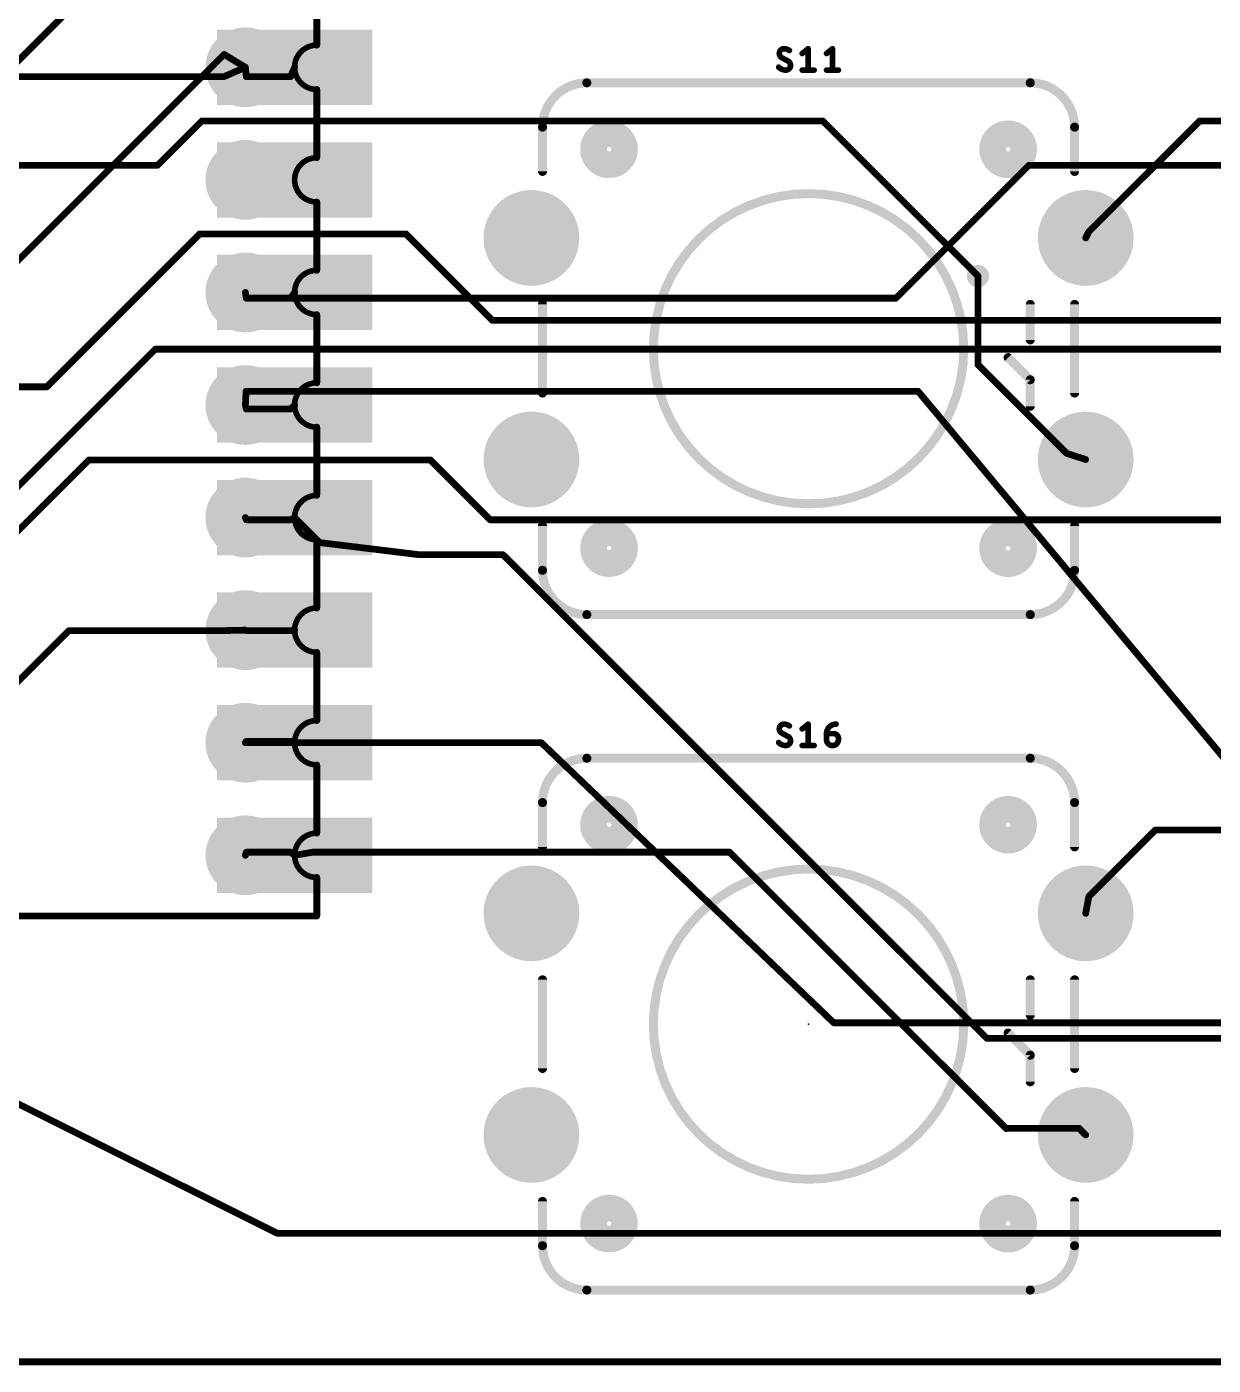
# Model space of a CAD drawing. Extents: x -3 to 125, y 0 to 62.
# Drawn here: x 25.55 to 52.31, y -0.08 to 30.12 of the extents above; entities that cross this region are included whole.
import ezdxf

# ---------------------------------------------------------------- set-up
doc = ezdxf.new("R2010")
doc.units = 0
for name, color, linetype in [('1', 12, 'CONTINUOUS'), ('16', 132, 'CONTINUOUS'), ('17', 122, 'CONTINUOUS'), ('18', 122, 'CONTINUOUS'), ('20', 31, 'CONTINUOUS'), ('21', 251, 'CONTINUOUS'), ('23', 53, 'CONTINUOUS'), ('25', 251, 'CONTINUOUS'), ('51', 251, 'CONTINUOUS')]:
    doc.layers.add(name, color=color, linetype=linetype)

# ---------------------------------------------------------------- blocks, each defined once
blk = doc.blocks.new('ROUNDP')
at = {"const_width": 0.5}
blk.add_lwpolyline([(0, -0.25, 1), (0, 0.25, 1), (0, -0.25)], format="xyb", dxfattribs=at)
blk = doc.blocks.new('RECT')
blk.add_solid([(-0.5, -0.5), (0.5, -0.5), (-0.5, 0.5), (0.5, 0.5)])
blk = doc.blocks.new('ROUNDV')
at = {"const_width": 0.5}
blk.add_lwpolyline([(0, -0.25, 1), (0, 0.25, 1), (0, -0.25)], format="xyb", dxfattribs=at)

msp = doc.modelspace()

# ---------------------------------------------------------------- linework, layer by layer
at = {"layer": '1', "const_width": 0.1524}
for points in [[(30, 29), (14, 29)], [(30, 29), (30.48, 29.21)], [(30.5, 29), (30.48, 29.21)], [(31.5, 29), (30.5, 29)], [(31.5, 29), (31.59, 29.21)], [(29.5, 28), (28.5, 27)], [(43.5, 28), (29.5, 28)], [(47, 24.5), (43.5, 28)], [(52, 28), (49.5, 25.5)], [(64.5, 28), (52, 28)], [(28.5, 27), (13, 27)], [(29.45, 25.45), (26, 22)], [(34.1, 25.45), (29.45, 25.45)], [(36.05, 23.5), (34.1, 25.45)], [(49.5, 25.5), (49.43, 25.36)], [(30.5, 24), (30.48, 24.13)], [(31.5, 24), (31.59, 24.13)], [(31.5, 24), (30.5, 24)], [(79.3, 23.5), (36.05, 23.5)], [(28.45, 22.85), (25.1, 19.5)], [(76.7, 22.85), (28.45, 22.85)], [(26, 22), (13, 22)], [(30.5, 21.5), (30.48, 21.59)], [(31.5, 21.5), (30.5, 21.5)], [(31.5, 21.5), (31.59, 21.59)], [(26.95, 20.35), (20.35, 13.75)], [(34.65, 20.35), (26.95, 20.35)], [(36, 19), (34.65, 20.35)], [(30.5, 19), (30.48, 19.05)], [(31.5, 19), (30.5, 19)], [(31.5, 19), (31.59, 19.05)], [(32.1539, 18.4861), (31.59, 19.05)], [(64.2778, 19), (36, 19)], [(34.3861, 18.2139), (32.1539, 18.4861)], [(36.2861, 18.2139), (34.3861, 18.2139)], [(47.2, 7.3), (36.2861, 18.2139)], [(26.5, 16.5), (22, 12)], [(30, 16.5), (26.5, 16.5)], [(30, 16.5), (30.48, 16.51)], [(30.5, 16.5), (30.48, 16.51)], [(31.5, 16.5), (30.5, 16.5)], [(31.5, 16.5), (31.59, 16.51)], [(30.5, 14), (30.48, 13.97)], [(31.5, 14), (30.5, 14)], [(31.5, 14), (31.59, 13.97)], [(51, 12), (49.5, 10.5)], [(65.5, 12), (51, 12)], [(30.5, 11.5), (30.48, 11.43)], [(31.5, 11.5), (30.5, 11.5)], [(31.5, 11.5), (31.59, 11.43)], [(32, 11.5), (31.59, 11.43)], [(41.4, 11.5), (32, 11.5)], [(47.6375, 5.2625), (41.4, 11.5)], [(49.5, 10.5), (49.43, 10.12)], [(80.2, 7.3), (47.2, 7.3)], [(47.6354, 5.27), (47.6375, 5.2625)], [(49.28, 5.27), (47.6354, 5.27)], [(49.28, 5.27), (49.43, 5.12)], [(0, 0), (125, 0)]]:
    msp.add_lwpolyline(points, dxfattribs=at)
at = {"layer": '1', "const_width": 0.0762}
for points in [[(29.9847, 29.0349, 1), (30.0153, 28.9651)], [(30, 28.9619, 1), (30, 29.0381)], [(30.5179, 29.2136, 1), (30.4421, 29.2064)], [(30.5, 29.0381, 1), (30.5, 28.9619)], [(30.4621, 28.9964, 1), (30.5379, 29.0036)], [(30.4953, 29.1751, 1), (30.4647, 29.2449)], [(31.465, 29.015, 1), (31.535, 28.985)], [(31.5, 28.9619, 1), (31.5, 29.0381)], [(31.625, 29.195, 1), (31.555, 29.225)], [(29.5, 28.0381, 1), (29.5, 27.9619)], [(29.5269, 27.9731, 1), (29.4731, 28.0269)], [(43.5269, 28.0269, 1), (43.4731, 27.9731)], [(43.5, 27.9619, 1), (43.5, 28.0381)], [(52, 28.0381, 1), (52, 27.9619)], [(52.0269, 27.9731, 1), (51.9731, 28.0269)], [(28.4731, 27.0269, 1), (28.5269, 26.9731)], [(28.5, 26.9619, 1), (28.5, 27.0381)], [(29.45, 25.4881, 1), (29.45, 25.4119)], [(29.4769, 25.4231, 1), (29.4231, 25.4769)], [(34.1269, 25.4769, 1), (34.0731, 25.4231)], [(34.1, 25.4119, 1), (34.1, 25.4881)], [(49.3959, 25.377, 1), (49.4641, 25.343)], [(49.4731, 25.5269, 1), (49.5269, 25.4731)], [(49.5341, 25.483, 1), (49.4659, 25.517)], [(46.9731, 24.4731, 1), (47.0269, 24.5269)], [(30.5177, 24.1358, 1), (30.4423, 24.1242)], [(31.6213, 24.1083, 1), (31.5587, 24.1517)], [(30.5, 24.0381, 1), (30.5, 23.9619)], [(30.4623, 23.9942, 1), (30.5377, 24.0058)], [(31.4687, 24.0217, 1), (31.5313, 23.9783)], [(31.5, 23.9619, 1), (31.5, 24.0381)], [(36.05, 23.5381, 1), (36.05, 23.4619)], [(36.0231, 23.4731, 1), (36.0769, 23.5269)], [(28.45, 22.8881, 1), (28.45, 22.8119)], [(28.4769, 22.8231, 1), (28.4231, 22.8769)], [(25.9731, 22.0269, 1), (26.0269, 21.9731)], [(26, 21.9619, 1), (26, 22.0381)], [(30.5172, 21.5983, 1), (30.4428, 21.5817)], [(30.5, 21.5381, 1), (30.5, 21.4619)], [(30.4628, 21.4917, 1), (30.5372, 21.5083)], [(31.4731, 21.5269, 1), (31.5269, 21.4731)], [(31.5, 21.4619, 1), (31.5, 21.5381)], [(31.6169, 21.5631, 1), (31.5631, 21.6169)], [(26.95, 20.3881, 1), (26.95, 20.3119)], [(26.9769, 20.3231, 1), (26.9231, 20.3769)], [(34.6769, 20.3769, 1), (34.6231, 20.3231)], [(34.65, 20.3119, 1), (34.65, 20.3881)], [(30.5154, 19.0641, 1), (30.4446, 19.0359)], [(30.5, 19.0381, 1), (30.5, 18.9619)], [(30.4646, 18.9859, 1), (30.5354, 19.0141)], [(31.4815, 19.0333, 1), (31.5185, 18.9667)], [(31.5, 18.9619, 1), (31.5, 19.0381)], [(31.6169, 19.0769, 1), (31.5631, 19.0231)], [(31.6085, 19.0167, 1), (31.5715, 19.0833)], [(36, 19.0381, 1), (36, 18.9619)], [(35.9731, 18.9731, 1), (36.0269, 19.0269)], [(32.1585, 18.5239, 1), (32.1493, 18.4483)], [(32.1269, 18.4592, 1), (32.1808, 18.5131)], [(34.3861, 18.252, 1), (34.3861, 18.1758)], [(34.3815, 18.1761, 1), (34.3907, 18.2517)], [(36.3131, 18.2408, 1), (36.2592, 18.1869)], [(36.2861, 18.1758, 1), (36.2861, 18.252)], [(26.5, 16.5381, 1), (26.5, 16.4619)], [(26.5269, 16.4731, 1), (26.4731, 16.5269)], [(29.9992, 16.5381, 1), (30.0008, 16.4619)], [(30, 16.4619, 1), (30, 16.5381)], [(30.497, 16.5441, 1), (30.463, 16.4759)], [(30.5, 16.5381, 1), (30.5, 16.4619)], [(30.4808, 16.4719, 1), (30.4792, 16.5481)], [(30.483, 16.4659, 1), (30.517, 16.5341)], [(31.4958, 16.5379, 1), (31.5042, 16.4621)], [(31.5, 16.4619, 1), (31.5, 16.5381)], [(31.5942, 16.4721, 1), (31.5858, 16.5479)], [(30.4483, 13.9911, 1), (30.5117, 13.9489)], [(30.5, 14.0381, 1), (30.5, 13.9619)], [(30.5317, 13.9789, 1), (30.4683, 14.0211)], [(31.512, 14.0361, 1), (31.488, 13.9639)], [(31.5, 13.9619, 1), (31.5, 14.0381)], [(31.578, 13.9339, 1), (31.602, 14.0061)], [(51, 12.0381, 1), (51, 11.9619)], [(51.0269, 11.9731, 1), (50.9731, 12.0269)], [(30.4434, 11.4405, 1), (30.5166, 11.4195)], [(30.5, 11.5381, 1), (30.5, 11.4619)], [(30.5366, 11.4895, 1), (30.4634, 11.5105)], [(31.5234, 11.5301, 1), (31.4766, 11.4699)], [(31.5, 11.4619, 1), (31.5, 11.5381)], [(31.5836, 11.4676, 1), (31.5964, 11.3924)], [(31.5666, 11.3999, 1), (31.6134, 11.4601)], [(32, 11.5381, 1), (32, 11.4619)], [(32.0064, 11.4624, 1), (31.9936, 11.5376)], [(41.4269, 11.5269, 1), (41.3731, 11.4731)], [(41.4, 11.4619, 1), (41.4, 11.5381)], [(49.5375, 10.4931, 1), (49.4625, 10.5069)], [(49.4731, 10.5269, 1), (49.5269, 10.4731)], [(49.3925, 10.1269, 1), (49.4675, 10.1131)], [(47.2, 7.3381, 1), (47.2, 7.2619)], [(47.1731, 7.2731, 1), (47.2269, 7.3269)], [(47.6721, 5.2802, 1), (47.5987, 5.2598)], [(47.6354, 5.3081, 1), (47.6354, 5.2319)], [(47.6008, 5.2522, 1), (47.6742, 5.2727)], [(47.6106, 5.2355, 1), (47.6645, 5.2894)], [(49.3069, 5.2969, 1), (49.2531, 5.2431)], [(49.28, 5.2319, 1), (49.28, 5.3081)], [(49.4031, 5.0931, 1), (49.4569, 5.1469)]]:
    msp.add_lwpolyline(points, format="xyb", dxfattribs=at)
at = {"layer": '16', "const_width": 0.1524}
for points in [[(13.8, 17.8), (30, 34)], [(30, 29.5), (17, 16.5)], [(30, 29.5), (30.48, 29.21)], [(48.15, 27), (45.15, 24)], [(95, 27), (48.15, 27)], [(47, 22.5), (47, 24.5)], [(30.5, 24), (30.48, 24.13)], [(45.15, 24), (30.5, 24)], [(49, 20.5), (47, 22.5)], [(30.4951, 21.9), (30.48, 21.59)], [(45.65, 21.9), (30.4951, 21.9)], [(56.7333, 8.6), (45.65, 21.9)], [(49, 20.5), (49.43, 20.36)], [(37.1543, 13.97), (30.48, 13.97)], [(43.7489, 7.65), (37.1543, 13.97)], [(31.2, 2.9), (17, 10)], [(63.35, 7.65), (43.7489, 7.65)], [(98.75, 2.9), (31.2, 2.9)], [(0, 0), (125, 0)]]:
    msp.add_lwpolyline(points, dxfattribs=at)
at = {"layer": '16', "const_width": 0.0762}
for points in [[(30.0197, 29.5326, 1), (29.9803, 29.4674)], [(30.0269, 29.4731, 1), (29.9731, 29.5269)], [(30.4603, 29.1774, 1), (30.4997, 29.2426)], [(48.15, 27.0381, 1), (48.15, 26.9619)], [(48.1769, 26.9731, 1), (48.1231, 27.0269)], [(47.0381, 24.5, 1), (46.9619, 24.5)], [(30.5177, 24.1358, 1), (30.4423, 24.1242)], [(30.5, 24.0381, 1), (30.5, 23.9619)], [(30.4623, 23.9942, 1), (30.5377, 24.0058)], [(45.1231, 24.0269, 1), (45.1769, 23.9731)], [(45.15, 23.9619, 1), (45.15, 24.0381)], [(46.9619, 22.5, 1), (47.0381, 22.5)], [(47.0269, 22.5269, 1), (46.9731, 22.4731)], [(30.4951, 21.9381, 1), (30.4951, 21.8619)], [(30.5332, 21.8981, 1), (30.4571, 21.9019)], [(45.6793, 21.9244, 1), (45.6207, 21.8756)], [(45.65, 21.8619, 1), (45.65, 21.9381)], [(30.4419, 21.5919, 1), (30.5181, 21.5881)], [(49.0118, 20.5362, 1), (48.9882, 20.4638)], [(48.9731, 20.4731, 1), (49.0269, 20.5269)], [(49.4182, 20.3238, 1), (49.4418, 20.3962)], [(30.48, 14.0081, 1), (30.48, 13.9319)], [(37.1806, 13.9975, 1), (37.1279, 13.9425)], [(37.1543, 13.9319, 1), (37.1543, 14.0081)], [(43.7489, 7.6881, 1), (43.7489, 7.6119)], [(43.7226, 7.6225, 1), (43.7753, 7.6775)], [(31.2, 2.9381, 1), (31.2, 2.8619)], [(31.183, 2.8659, 1), (31.217, 2.9341)]]:
    msp.add_lwpolyline(points, format="xyb", dxfattribs=at)
at = {"layer": '20'}
msp.add_line((0, 0), (124.46, 0), dxfattribs=at)
at = {"layer": '21'}
for points, const_width in [([(32.09, 29.71), (32.09, 31.25)], 0.1524), ([(32.09, 27.17), (32.09, 28.71)], 0.1524), ([(38.18, 28.86), (48.18, 28.86)], 0.2032), ([(37.18, 26.86), (37.18, 27.86)], 0.2032), ([(49.18, 27.86), (49.18, 26.86)], 0.2032), ([(32.09, 24.63), (32.09, 26.17)], 0.1524), ([(37.18, 21.86), (37.18, 23.86)], 0.2032), ([(49.18, 23.86), (49.18, 21.86)], 0.2032), ([(32.09, 22.09), (32.09, 23.63)], 0.1524), ([(32.09, 19.55), (32.09, 21.09)], 0.1524), ([(37.18, 17.86), (37.18, 18.86)], 0.2032), ([(49.18, 18.86), (49.18, 17.86)], 0.2032), ([(32.09, 17.01), (32.09, 18.55)], 0.1524), ([(48.18, 16.86), (38.18, 16.86)], 0.2032), ([(32.09, 14.47), (32.09, 16.01)], 0.1524), ([(38.18, 13.62), (48.18, 13.62)], 0.2032), ([(32.09, 11.93), (32.09, 13.47)], 0.1524), ([(37.18, 11.62), (37.18, 12.62)], 0.2032), ([(49.18, 12.62), (49.18, 11.62)], 0.2032), ([(32.09, 10.06), (32.09, 10.93)], 0.1524), ([(32.09, 10.06), (24.63, 10.06)], 0.1524), ([(37.18, 6.62), (37.18, 8.62)], 0.2032), ([(49.18, 8.62), (49.18, 6.62)], 0.2032), ([(37.18, 2.62), (37.18, 3.62)], 0.2032), ([(49.18, 3.62), (49.18, 2.62)], 0.2032), ([(48.18, 1.62), (38.18, 1.62)], 0.2032)]:
    msp.add_lwpolyline(points, dxfattribs=dict(at, const_width=const_width))
for points, const_width in [([(32.09, 29.71, 1), (32.09, 28.71)], 0.127), ([(32.0519, 29.71, 1), (32.1281, 29.71)], 0.0762), ([(32.09, 29.6783, 1), (32.09, 29.7417)], 0.0635), ([(32.1281, 28.71, 1), (32.0519, 28.71)], 0.0762), ([(32.09, 28.6783, 1), (32.09, 28.7417)], 0.0635), ([(38.18, 28.86, 0.4142), (37.18, 27.86)], 0.2032), ([(38.18, 28.9108, 1), (38.18, 28.8092)], 0.1016), ([(38.18, 28.8092, 1), (38.18, 28.9108)], 0.1016), ([(49.18, 27.86, 0.4142), (48.18, 28.86)], 0.2032), ([(48.18, 28.9108, 1), (48.18, 28.8092)], 0.1016), ([(48.18, 28.8092, 1), (48.18, 28.9108)], 0.1016), ([(37.2308, 27.86, 1), (37.1292, 27.86)], 0.1016), ([(37.1292, 27.86, 1), (37.2308, 27.86)], 0.1016), ([(38.68, 27.06, 1), (38.68, 27.66, 1), (38.68, 27.06)], 0.7), ([(47.68, 27.06, 1), (47.68, 27.66, 1), (47.68, 27.06)], 0.7), ([(49.2308, 27.86, 1), (49.1292, 27.86)], 0.1016), ([(49.1292, 27.86, 1), (49.2308, 27.86)], 0.1016), ([(32.09, 27.17, 1), (32.09, 26.17)], 0.127), ([(32.0519, 27.17, 1), (32.1281, 27.17)], 0.0762), ([(32.09, 27.1383, 1), (32.09, 27.2018)], 0.0635), ([(37.1292, 26.86, 1), (37.2308, 26.86)], 0.1016), ([(49.1292, 26.86, 1), (49.2308, 26.86)], 0.1016), ([(43.18, 19.36, 1), (43.18, 26.36, 1), (43.18, 19.36)], 0.2032), ([(32.1281, 26.17, 1), (32.0519, 26.17)], 0.0762), ([(32.09, 26.1383, 1), (32.09, 26.2018)], 0.0635), ([(32.09, 24.63, 1), (32.09, 23.63)], 0.127), ([(32.0519, 24.63, 1), (32.1281, 24.63)], 0.0762), ([(32.09, 24.5983, 1), (32.09, 24.6618)], 0.0635), ([(37.2308, 23.86, 1), (37.1292, 23.86)], 0.1016), ([(49.2308, 23.86, 1), (49.1292, 23.86)], 0.1016), ([(32.1281, 23.63, 1), (32.0519, 23.63)], 0.0762), ([(32.09, 23.5983, 1), (32.09, 23.6618)], 0.0635), ([(32.09, 22.09, 1), (32.09, 21.09)], 0.127), ([(32.0519, 22.09, 1), (32.1281, 22.09)], 0.0762), ([(32.09, 22.0583, 1), (32.09, 22.1217)], 0.0635), ([(37.1292, 21.86, 1), (37.2308, 21.86)], 0.1016), ([(49.1292, 21.86, 1), (49.2308, 21.86)], 0.1016), ([(32.1281, 21.09, 1), (32.0519, 21.09)], 0.0762), ([(32.09, 21.0583, 1), (32.09, 21.1217)], 0.0635), ([(32.09, 19.55, 1), (32.09, 18.55)], 0.127), ([(32.0519, 19.55, 1), (32.1281, 19.55)], 0.0762), ([(32.09, 19.5183, 1), (32.09, 19.5817)], 0.0635), ([(37.2308, 18.86, 1), (37.1292, 18.86)], 0.1016), ([(38.68, 18.06, 1), (38.68, 18.66, 1), (38.68, 18.06)], 0.7), ([(47.68, 18.06, 1), (47.68, 18.66, 1), (47.68, 18.06)], 0.7), ([(49.2308, 18.86, 1), (49.1292, 18.86)], 0.1016), ([(32.1281, 18.55, 1), (32.0519, 18.55)], 0.0762), ([(32.09, 18.5183, 1), (32.09, 18.5817)], 0.0635), ([(37.18, 17.86, 0.4142), (38.18, 16.86)], 0.2032), ([(37.2308, 17.86, 1), (37.1292, 17.86)], 0.1016), ([(37.1292, 17.86, 1), (37.2308, 17.86)], 0.1016), ([(48.18, 16.86, 0.4142), (49.18, 17.86)], 0.2032), ([(49.2308, 17.86, 1), (49.1292, 17.86)], 0.1016), ([(49.1292, 17.86, 1), (49.2308, 17.86)], 0.1016), ([(32.09, 17.01, 1), (32.09, 16.01)], 0.127), ([(32.0519, 17.01, 1), (32.1281, 17.01)], 0.0762), ([(32.09, 16.9783, 1), (32.09, 17.0418)], 0.0635), ([(38.18, 16.9108, 1), (38.18, 16.8092)], 0.1016), ([(38.18, 16.8092, 1), (38.18, 16.9108)], 0.1016), ([(48.18, 16.9108, 1), (48.18, 16.8092)], 0.1016), ([(48.18, 16.8092, 1), (48.18, 16.9108)], 0.1016), ([(32.1281, 16.01, 1), (32.0519, 16.01)], 0.0762), ([(32.09, 15.9783, 1), (32.09, 16.0418)], 0.0635), ([(32.09, 14.47, 1), (32.09, 13.47)], 0.127), ([(32.0519, 14.47, 1), (32.1281, 14.47)], 0.0762), ([(32.09, 14.4383, 1), (32.09, 14.5018)], 0.0635), ([(38.18, 13.62, 0.4142), (37.18, 12.62)], 0.2032), ([(38.18, 13.6708, 1), (38.18, 13.5692)], 0.1016), ([(38.18, 13.5692, 1), (38.18, 13.6708)], 0.1016), ([(49.18, 12.62, 0.4142), (48.18, 13.62)], 0.2032), ([(48.18, 13.6708, 1), (48.18, 13.5692)], 0.1016), ([(48.18, 13.5692, 1), (48.18, 13.6708)], 0.1016), ([(32.1281, 13.47, 1), (32.0519, 13.47)], 0.0762), ([(32.09, 13.4383, 1), (32.09, 13.5018)], 0.0635), ([(37.2308, 12.62, 1), (37.1292, 12.62)], 0.1016), ([(38.68, 11.82, 1), (38.68, 12.42, 1), (38.68, 11.82)], 0.7), ([(47.68, 11.82, 1), (47.68, 12.42, 1), (47.68, 11.82)], 0.7), ([(49.2308, 12.62, 1), (49.1292, 12.62)], 0.1016), ([(37.1292, 12.62, 1), (37.2308, 12.62)], 0.1016), ([(49.1292, 12.62, 1), (49.2308, 12.62)], 0.1016), ([(32.09, 11.93, 1), (32.09, 10.93)], 0.127), ([(32.0519, 11.93, 1), (32.1281, 11.93)], 0.0762), ([(32.09, 11.8982, 1), (32.09, 11.9618)], 0.0635), ([(37.1292, 11.62, 1), (37.2308, 11.62)], 0.1016), ([(49.1292, 11.62, 1), (49.2308, 11.62)], 0.1016), ([(43.18, 4.12, 1), (43.18, 11.12, 1), (43.18, 4.12)], 0.2032), ([(32.1281, 10.93, 1), (32.0519, 10.93)], 0.0762), ([(32.09, 10.8982, 1), (32.09, 10.9618)], 0.0635), ([(32.0519, 10.06, 1), (32.1281, 10.06)], 0.0762), ([(32.09, 10.0219, 1), (32.09, 10.0981)], 0.0762), ([(37.2308, 8.62, 1), (37.1292, 8.62)], 0.1016), ([(49.2308, 8.62, 1), (49.1292, 8.62)], 0.1016), ([(37.1292, 6.62, 1), (37.2308, 6.62)], 0.1016), ([(49.1292, 6.62, 1), (49.2308, 6.62)], 0.1016), ([(37.2308, 3.62, 1), (37.1292, 3.62)], 0.1016), ([(38.68, 2.82, 1), (38.68, 3.42, 1), (38.68, 2.82)], 0.7), ([(47.68, 2.82, 1), (47.68, 3.42, 1), (47.68, 2.82)], 0.7), ([(49.2308, 3.62, 1), (49.1292, 3.62)], 0.1016), ([(37.18, 2.62, 0.4142), (38.18, 1.62)], 0.2032), ([(37.2308, 2.62, 1), (37.1292, 2.62)], 0.1016), ([(48.18, 1.62, 0.4142), (49.18, 2.62)], 0.2032), ([(49.2308, 2.62, 1), (49.1292, 2.62)], 0.1016), ([(37.1292, 2.62, 1), (37.2308, 2.62)], 0.1016), ([(49.1292, 2.62, 1), (49.2308, 2.62)], 0.1016), ([(38.18, 1.6708, 1), (38.18, 1.5692)], 0.1016), ([(38.18, 1.5692, 1), (38.18, 1.6708)], 0.1016), ([(48.18, 1.6708, 1), (48.18, 1.5692)], 0.1016), ([(48.18, 1.5692, 1), (48.18, 1.6708)], 0.1016)]:
    msp.add_lwpolyline(points, format="xyb", dxfattribs=dict(at, const_width=const_width))
at = {"layer": '23'}
for p in [(43.18, 22.86), (43.18, 7.62)]:
    msp.add_point(p, dxfattribs=at)
at = {"layer": '25'}
for points, const_width in [([(42.6271, 29.6291, 0.4142), (42.5199, 29.5219)], 0.127), ([(42.7478, 29.5889, 0.1623), (42.6271, 29.6291)], 0.127), ([(42.6271, 29.6608, 1), (42.6271, 29.5974)], 0.0635), ([(42.6271, 29.5973, 1), (42.6271, 29.6608)], 0.0635), ([(42.7287, 29.5635, 1), (42.7668, 29.6143)], 0.0635), ([(43.2026, 29.6291, 1), (43.1391, 29.6291)], 0.0635), ([(43.1907, 29.6043, 1), (43.151, 29.6539)], 0.0635), ([(43.7512, 29.6291, 1), (43.6877, 29.6291)], 0.0635), ([(43.7393, 29.6043, 1), (43.6997, 29.6539)], 0.0635), ([(42.5199, 29.5219, 0.2656), (42.5735, 29.428)], 0.127), ([(42.5516, 29.5219, 1), (42.4881, 29.5219)], 0.0635), ([(42.4881, 29.5219, 1), (42.5516, 29.5219)], 0.0635), ([(42.5887, 29.4559, 1), (42.5583, 29.4001)], 0.0635), ([(42.5574, 29.4007, 1), (42.5896, 29.4554)], 0.0635), ([(42.6673, 29.1465, 0.4142), (42.7746, 29.2537)], 0.127), ([(42.7746, 29.2537, 0.2656), (42.7209, 29.3476)], 0.127), ([(42.7371, 29.3749, 1), (42.7048, 29.3202)], 0.0635), ([(42.7057, 29.3197, 1), (42.7361, 29.3755)], 0.0635), ([(42.8063, 29.2537, 1), (42.7428, 29.2537)], 0.0635), ([(43.017, 29.5466, 1), (43.0566, 29.4971)], 0.0635), ([(43.5656, 29.5466, 1), (43.6053, 29.4971)], 0.0635), ([(42.5065, 29.2135, 0.2), (42.6673, 29.1465)], 0.127), ([(42.529, 29.2359, 1), (42.4839, 29.1912)], 0.0635), ([(42.6673, 29.1782, 1), (42.6673, 29.1148)], 0.0635), ([(42.6673, 29.1148, 1), (42.6673, 29.1782)], 0.0635), ([(42.7428, 29.2537, 1), (42.8063, 29.2537)], 0.0635), ([(43.0368, 29.1782, 1), (43.0368, 29.1148)], 0.0635), ([(43.1391, 29.1465, 1), (43.2026, 29.1465)], 0.0635), ([(43.3049, 29.1148, 1), (43.3049, 29.1782)], 0.0635), ([(43.5854, 29.1782, 1), (43.5854, 29.1148)], 0.0635), ([(43.6877, 29.1465, 1), (43.7512, 29.1465)], 0.0635), ([(43.8535, 29.1148, 1), (43.8535, 29.1782)], 0.0635), ([(42.6271, 14.3891, 0.4142), (42.5199, 14.2819)], 0.127), ([(42.5199, 14.2819, 0.2656), (42.5735, 14.188)], 0.127), ([(42.5516, 14.2819, 1), (42.4881, 14.2819)], 0.0635), ([(42.4881, 14.2819, 1), (42.5516, 14.2819)], 0.0635), ([(42.5887, 14.2159, 1), (42.5583, 14.1601)], 0.0635), ([(42.5574, 14.1607, 1), (42.5896, 14.2154)], 0.0635), ([(42.7478, 14.3489, 0.1623), (42.6271, 14.3891)], 0.127), ([(42.6271, 14.4208, 1), (42.6271, 14.3574)], 0.0635), ([(42.6271, 14.3573, 1), (42.6271, 14.4208)], 0.0635), ([(42.7287, 14.3235, 1), (42.7668, 14.3743)], 0.0635), ([(43.017, 14.3066, 1), (43.0566, 14.2571)], 0.0635), ([(43.2026, 14.3891, 1), (43.1391, 14.3891)], 0.0635), ([(43.1907, 14.3643, 1), (43.151, 14.4139)], 0.0635), ([(43.7999, 14.3891, 0.4142), (43.5854, 14.1746)], 0.127), ([(43.5854, 14.2064, 1), (43.5854, 14.1429)], 0.0635), ([(43.6172, 14.1746, 1), (43.5537, 14.1746)], 0.0635), ([(43.5537, 14.1746, 1), (43.6172, 14.1746)], 0.0635), ([(43.7463, 14.2064, 1), (43.7463, 14.1429)], 0.0635), ([(43.8535, 14.0674, 0.4142), (43.7463, 14.1746)], 0.127), ([(43.7463, 14.1429, 1), (43.7463, 14.2064)], 0.0635), ([(43.7999, 14.3574, 1), (43.7999, 14.4208)], 0.0635), ([(42.5065, 13.9735, 0.2), (42.6673, 13.9065)], 0.127), ([(42.529, 13.9959, 1), (42.4839, 13.9512)], 0.0635), ([(42.6673, 13.9065, 0.4142), (42.7746, 14.0137)], 0.127), ([(42.6673, 13.9383, 1), (42.6673, 13.8748)], 0.0635), ([(42.6673, 13.8748, 1), (42.6673, 13.9382)], 0.0635), ([(42.7746, 14.0137, 0.2656), (42.7209, 14.1076)], 0.127), ([(42.7371, 14.1349, 1), (42.7048, 14.0802)], 0.0635), ([(42.7057, 14.0797, 1), (42.7361, 14.1355)], 0.0635), ([(42.8063, 14.0137, 1), (42.7428, 14.0137)], 0.0635), ([(42.7428, 14.0137, 1), (42.8063, 14.0137)], 0.0635), ([(43.0368, 13.9383, 1), (43.0368, 13.8748)], 0.0635), ([(43.1391, 13.9065, 1), (43.2026, 13.9065)], 0.0635), ([(43.3049, 13.8748, 1), (43.3049, 13.9383)], 0.0635), ([(43.5854, 14.0406, 1), (43.8535, 14.0406)], 0.127), ([(43.6172, 14.0406, 1), (43.5537, 14.0406)], 0.0635), ([(43.5537, 14.0406, 1), (43.6172, 14.0406)], 0.0635), ([(43.8853, 14.0674, 1), (43.8218, 14.0674)], 0.0635), ([(43.8853, 14.0406, 1), (43.8218, 14.0406)], 0.0635), ([(43.8218, 14.0674, 1), (43.8853, 14.0674)], 0.0635), ([(43.8218, 14.0406, 1), (43.8853, 14.0406)], 0.0635)]:
    msp.add_lwpolyline(points, format="xyb", dxfattribs=dict(at, const_width=const_width))
at = {"layer": '25', "const_width": 0.127}
for points in [[(43.0368, 29.5219), (43.1709, 29.6291)], [(43.1709, 29.6291), (43.1709, 29.1465)], [(43.5854, 29.5219), (43.7195, 29.6291)], [(43.7195, 29.6291), (43.7195, 29.1465)], [(42.7209, 29.3476), (42.5735, 29.428)], [(43.0368, 29.1465), (43.3049, 29.1465)], [(43.5854, 29.1465), (43.8535, 29.1465)], [(42.7209, 14.1076), (42.5735, 14.188)], [(43.0368, 14.2819), (43.1709, 14.3891)], [(43.1709, 14.3891), (43.1709, 13.9065)], [(43.5854, 14.1746), (43.7463, 14.1746)], [(43.5854, 14.0406), (43.5854, 14.1746)], [(43.0368, 13.9065), (43.3049, 13.9065)], [(43.8535, 14.0674), (43.8535, 14.0406)]]:
    msp.add_lwpolyline(points, dxfattribs=at)
at = {"layer": '51', "const_width": 0.2032}
for points in [[(48.18, 23.06), (48.18, 23.86)], [(48.18, 22.16), (47.68, 22.66)], [(48.18, 21.56), (48.18, 22.16)], [(48.18, 7.82), (48.18, 8.62)], [(48.18, 6.92), (47.68, 7.42)], [(48.18, 6.32), (48.18, 6.92)]]:
    msp.add_lwpolyline(points, dxfattribs=at)
at = {"layer": '51', "const_width": 0.1016}
for points in [[(48.2308, 23.86, 1), (48.1292, 23.86)], [(48.1292, 23.06, 1), (48.2308, 23.06)], [(47.7159, 22.6959, 1), (47.6441, 22.6241)], [(48.2308, 22.16, 1), (48.1292, 22.16)], [(48.1441, 22.1241, 1), (48.2159, 22.1959)], [(48.1292, 21.56, 1), (48.2308, 21.56)], [(48.2308, 8.62, 1), (48.1292, 8.62)], [(48.1292, 7.82, 1), (48.2308, 7.82)], [(47.7159, 7.4559, 1), (47.6441, 7.3841)], [(48.2308, 6.92, 1), (48.1292, 6.92)], [(48.1441, 6.8841, 1), (48.2159, 6.9559)], [(48.1292, 6.32, 1), (48.2308, 6.32)]]:
    msp.add_lwpolyline(points, format="xyb", dxfattribs=at)

# ---------------------------------------------------------------- block references
at = {"layer": '1', "xscale": 3.5, "yscale": 1.7, "rotation": 180}
for p in [(31.59, 29.21), (31.59, 26.67), (31.59, 24.13), (31.59, 21.59), (31.59, 19.05), (31.59, 16.51), (31.59, 13.97), (31.59, 11.43)]:
    msp.add_blockref('RECT', p, dxfattribs=at)
at = {"layer": '17'}
for p, xscale, yscale in [((30.48, 29.21), 1.8, 1.8), ((30.48, 29.21), 1.8, 1.8), ((30.48, 26.67), 1.8, 1.8), ((30.48, 26.67), 1.8, 1.8), ((36.93, 25.36), 2.16, 2.16), ((36.93, 25.36), 2.16, 2.16), ((49.43, 25.36), 2.16, 2.16), ((49.43, 25.36), 2.16, 2.16), ((30.48, 24.13), 1.8, 1.8), ((30.48, 24.13), 1.8, 1.8), ((30.48, 21.59), 1.8, 1.8), ((30.48, 21.59), 1.8, 1.8), ((36.93, 20.36), 2.16, 2.16), ((36.93, 20.36), 2.16, 2.16), ((49.43, 20.36), 2.16, 2.16), ((49.43, 20.36), 2.16, 2.16), ((30.48, 19.05), 1.8, 1.8), ((30.48, 19.05), 1.8, 1.8), ((30.48, 16.51), 1.8, 1.8), ((30.48, 16.51), 1.8, 1.8), ((30.48, 13.97), 1.8, 1.8), ((30.48, 13.97), 1.8, 1.8), ((30.48, 11.43), 1.8, 1.8), ((30.48, 11.43), 1.8, 1.8), ((36.93, 10.12), 2.16, 2.16), ((36.93, 10.12), 2.16, 2.16), ((49.43, 10.12), 2.16, 2.16), ((49.43, 10.12), 2.16, 2.16), ((36.93, 5.12), 2.16, 2.16), ((36.93, 5.12), 2.16, 2.16), ((49.43, 5.12), 2.16, 2.16), ((49.43, 5.12), 2.16, 2.16)]:
    msp.add_blockref('ROUNDP', p, dxfattribs=dict(at, xscale=xscale, yscale=yscale))
at = {"layer": '18', "xscale": 0.5024, "yscale": 0.5024}
msp.add_blockref('ROUNDV', (47, 24.5), dxfattribs=at)
msp.add_blockref('ROUNDV', (47, 24.5), dxfattribs=at)

doc.saveas('drawing.dxf')
